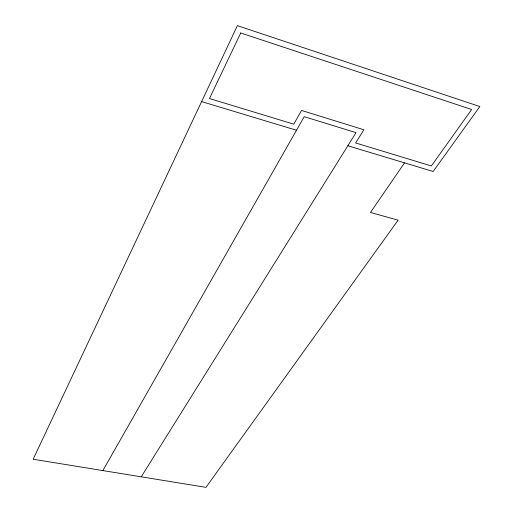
<?xml version="1.0" encoding="UTF-8"?>
<svg xmlns="http://www.w3.org/2000/svg" width="513" height="513" viewBox="0 0 513 513"><rect width="100%" height="100%" fill="white"/><g stroke="black" fill="none" stroke-linecap="round" stroke-linejoin="round"><path stroke-width="0.77" d="M102.863 470.581L304.215 116.682L356.041 132.636L141.235 476.821M404.526 162.858L370.457 212.465L398.12 220.18L205.963 487.35L33.153 459.244L237.384 25.65L479.847 106.544L433.132 171.496L347.852 145.75M201.609 101.606L296.501 130.251M240.732 32.979L209.471 98.547L293.789 124.165L301.522 110.442L363.903 129.77L355.605 142.947L431.343 165.956L471.652 109.493L240.732 32.979"/></g></svg>
